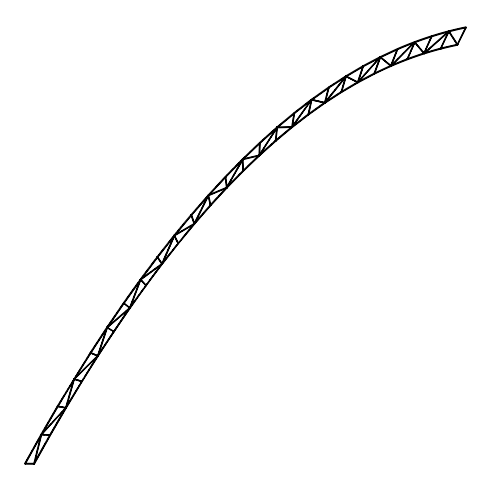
<?xml version="1.0" encoding="UTF-8"?>
<svg xmlns="http://www.w3.org/2000/svg" width="491" height="491" viewBox="0 0 491 491"><rect width="100%" height="100%" fill="white"/><g stroke="black" fill="none" stroke-linecap="round" stroke-linejoin="round"><path stroke-width="0.74" d="M292.409 127.034L292.329 127.623L275.96 141.273L259.647 155.893L259.69 155.34L259.002 154.898L258.996 155.42L259.021 154.88L259.69 155.34L259.671 155.874L243.37 171.494L227.118 188.084L227.088 187.605C247.611 166.118 269.295 145.723 292.409 127.034L291.734 126.58L275.371 140.23L260.144 153.873M260.187 142.844L260.181 143.36L242.984 159.845L242.984 159.323L260.187 142.844L259.512 142.384L242.315 158.869L225.13 176.41M258.818 155.414L259.303 143.636M259.438 151.296L259.5 149.823M260.359 142.844L259.849 155.359L259.377 155.794L259.892 143.28L260.359 142.844L259.53 142.365L276.752 126.936L277.44 127.378L277.366 127.961L294.594 113.587L311.81 100.293L329.013 88.061L329.166 87.416L346.388 76.228L346.204 76.891L328.995 88.073L329.179 87.41L328.491 86.962L311.269 99.207L294.023 112.531L276.771 126.917L276.691 127.507L278.415 126.07M276.04 140.684L275.96 141.273L276.022 140.702L275.353 140.248L275.31 140.8L273.622 142.316M276.709 127.488L276.752 126.936M449.136 31.246L424.427 53.304L424.39 53.771L449.099 31.706L448.578 30.865L448.541 31.326M275.709 141.144L277.114 127.832L277.581 127.427L276.181 140.739L275.709 141.144L275.15 140.764L276.556 127.451L277.022 127.046M276.556 131.484L276.709 130.005M107.461 327.417L107.406 327.896L130.109 308.36L130.158 307.882L129.599 307.501L106.903 327.037L107.461 327.417L130.158 307.882M275.291 140.813L275.371 140.23M291.654 127.163L291.734 126.58L292.476 126.979L292.139 127.605L277.176 127.942L277.513 127.316L292.476 126.979M294.005 112.543L294.692 112.985L294.594 113.587L294.692 112.985L311.926 99.679L329.166 87.416M293.667 113.802L291.519 127.095L291.985 126.721M292.697 122.29L292.937 120.817M293.176 119.338L293.415 117.858M291.752 126.561L291.636 127.181L291.918 126.598L278.452 126.905M311.926 99.679L311.81 100.293L311.938 99.661L311.251 99.219M310.711 101.201L307.918 114.409L308.477 114.796L308.937 114.452L312.037 99.777L311.582 100.115L308.477 114.796M308.845 111.868L309.152 110.401M140.23 279.655L140.346 279.127L140.905 279.508L140.788 280.036L162.251 264.342L162.368 263.814L161.803 263.434L142.795 277.335M308.17 113.881L308.017 114.526L308.152 113.894L293.508 125.205M324.766 102.251L311.435 99.256L325.324 102.631L325.116 103.3L308.692 114.98L292.311 127.635L292.421 127.022L308.821 114.354L308.704 114.968L308.839 114.342L325.269 102.662L341.748 91.952L341.564 92.615L325.103 103.313L325.288 102.65L324.594 102.202M40.287 436.695L33.609 463.67L34.167 464.05L34.622 463.743L41.839 434.578L41.391 434.891L34.167 464.05M35.505 457.526L36.046 455.341M36.948 451.695L37.488 449.504M38.39 445.859L39.476 441.489M324.355 102.717L328.062 88.202M324.987 101.686L325.729 98.783M326.656 95.15L327.215 92.977M341.767 91.946L341.079 91.498L340.895 92.161L341.092 91.486L357.589 81.776L358.295 82.23L374.805 73.497L374.559 74.196L358.031 82.924L341.552 92.627L341.767 91.946L358.258 82.23L345.719 75.767L328.51 86.95M345.719 75.767L345.535 76.43L345.732 75.761L362.923 65.634L363.598 66.095L363.383 66.776L346.192 76.897L346.407 76.215L363.598 66.095M72.742 382.023L65.395 407.794L65.954 408.174L66.395 407.892L74.583 379.175L74.141 379.457L65.954 408.174M65.837 407.512L66.469 405.302M66.886 403.829L67.519 401.62M68.359 398.674L69.409 394.991M69.826 393.518L70.459 391.315M71.293 388.369L72.343 384.686M340.822 92.001L345.253 76.989M341.263 91.731L341.896 89.583M342.319 88.153L343.369 84.581M343.792 83.151L344.424 81.009M173.949 235.631L174.127 235.066L194.141 223.307L194.7 223.687L194.522 224.252L174.508 236.018L174.686 235.447L194.7 223.687M362.714 66.322L362.923 65.634M358.258 82.23L358.043 82.911L358.277 82.224L357.896 82.838L346.045 76.823L346.443 76.215M97.875 356.227L107.222 327.773L107.652 327.534L98.304 355.987L97.875 356.227L97.316 355.846L105.958 329.529M104.288 335.691L97.746 355.607L97.316 355.846M357.319 82.273L362.659 66.138L363.088 65.898M357.982 81.334L360.075 75.019M361.002 72.214L362.162 68.703M362.696 66.328L362.941 65.628L380.114 56.563L397.28 48.535L397.949 48.996C419.983 39.464 442.913 32.019 466.45 27.25L466.094 27.993C442.581 32.756 419.676 40.194 397.667 49.714L397.962 48.99L397.293 48.529C419.32 39.004 442.244 31.559 465.781 26.79L466.45 27.25M380.255 56.649L379.838 57.251L380.126 56.557L380.813 57.03L380.525 57.723L380.783 57.017L363.61 66.089L363.371 66.788L380.543 57.717L397.679 49.708L397.949 48.996L380.795 57.011L380.396 57.631L390.977 66.365L391.395 65.769C412.796 56.459 435.106 49.26 457.986 44.613L449.339 31.191L448.897 31.762L457.532 45.233L457.974 44.663L457.637 45.356C428.79 51.168 400.902 61.179 374.547 74.202L374.817 73.49L391.376 65.751L391.106 66.463L390.419 65.984M379.868 57.263L380.114 56.563M379.316 58.49L373.854 73.533L374.418 73.914L374.836 73.705L380.813 57.226L380.396 57.435L374.418 73.914M374.277 73.325L379.218 59.712M139.008 282.325L129.366 307.839L129.925 308.219L130.342 308.023L141.052 279.68L140.641 279.87L129.925 308.219M139.542 280.907L140.494 279.293M130.047 306.936L132.723 299.848M133.527 297.724L135.135 293.471M136.473 289.929L137.818 286.382M390.419 65.776L396.722 49.72M390.83 65.598L392.199 62.105M392.745 60.712L394.113 57.22M394.666 55.821L396.857 50.242M208.767 195.314L208.528 195.915L226.928 188.102L227.167 187.507L208.767 195.314L208.209 194.933M391.094 66.469L391.388 65.745L380.813 57.03M407.99 58.981L407.677 59.712L407.984 58.988L407.309 58.527L407.014 59.251L407.321 58.527L423.948 52.752M415.11 42.042L414.68 42.625L424.187 53.832L424.623 53.243L424.292 53.942L424.617 53.212L415.11 42.042L414.803 42.735L415.11 42.005L414.422 41.557M407.579 59.386L415.091 42.263L407.579 59.386L407.021 59.006L413.839 42.735M409.789 53.194L407.021 59.006M410.384 51.782L411.568 48.953M412.458 46.829L413.048 45.418M161.852 263.072L172.642 238.184M163.442 260.169L166.737 252.564M167.339 251.183L168.235 249.109M168.836 247.728L169.733 245.653M170.334 244.273L171.236 242.198M171.832 240.811L172.734 238.736M162.116 264.14L174.79 235.662L162.503 264.011L161.551 263.759M423.653 53.218L430.957 36.757M424.04 53.096L430.73 38.01M441.286 48.419L440.949 49.161L441.299 48.419L440.617 47.965L426.133 52.126M449.345 31.148L449.007 31.884L449.351 31.142L448.67 30.688M440.317 48.419L447.731 32.523M440.691 48.321L446.166 36.573M242.223 159.477L242.517 158.857L259.199 154.886L259.757 155.266L259.469 155.886L242.781 159.857L243.076 159.237L259.757 155.266M457.342 43.938L465.149 27.907M459.005 41.195L465.186 28.503M193.871 223.62L207.908 195.265L208.822 195.584L194.792 223.939L194.436 224L208.466 195.645M194.896 222.208L200.58 210.731M201.249 209.381L206.594 198.579M276.617 127.562L276.955 126.936L277.513 127.316M24.624 463.78L24.967 463.154L25.526 463.535L34.566 463.584L34.223 464.21L25.182 464.161L24.624 463.78L33.664 463.829L34.223 464.21M25.182 464.161L25.526 463.535M106.67 327.159L107.639 327.767C78.272 371.883 51.132 417.46 25.6 463.891L24.55 463.418L40.808 434.302L57.152 406.112L57.515 406.161L57.165 406.094L90.08 352.538L106.67 327.159L106.97 327.313M26.035 461.454L28.257 457.483M28.994 456.157L29.736 454.832M30.473 453.512L32.688 449.541M33.431 448.215L37.126 441.599M37.862 440.28L38.973 438.291M25.219 463.878C60.16 400.337 98.077 338.342 140.782 279.698L141.027 279.925L124.278 303.389L123.345 302.726L106.682 327.141L106.958 327.331L108.664 324.827M35.064 460.828L49.462 435.044M35.812 460.184L36.555 458.858M37.291 457.538L39.507 453.567M40.244 452.248L40.986 450.928M41.723 449.603L43.938 445.638M44.675 444.318L45.411 442.992M47.627 439.028L48.37 437.702M33.591 463.467L34.26 463.927L50.137 435.499L50.518 435.517L66.414 408.095L65.389 407.573L66.168 406.284M243.082 159.557L226.891 187.795L243.082 159.557L242.21 159.158L226.333 187.415L226.646 187.433M227.382 186.12L231.445 178.89M232.182 177.576L234.397 173.63M235.14 172.316L235.876 171.003M236.613 169.69L238.835 165.743M239.571 164.43L240.308 163.116M42.699 431.718L43.46 430.404M44.221 429.097L44.982 427.784M46.117 425.82L46.878 424.506M47.639 423.199L48.4 421.886M49.536 419.922L50.297 418.608M51.058 417.301L51.819 415.987M52.58 414.68L53.715 412.71M54.476 411.403L55.238 410.089M55.999 408.782L57.134 406.812M65.377 407.591L49.474 435.026L50.137 435.499M49.837 435.075L51.727 431.81M52.488 430.503L54.759 426.581M55.514 425.274L58.165 420.701M58.926 419.394L59.681 418.093M60.442 416.785L61.197 415.478M62.332 413.514L63.093 412.213M162.981 261.74L161.6 263.501L162.472 264.25C133.693 301.934 107.21 341.319 82.335 381.673L82.003 381.575L66.064 408.033L50.143 435.486L50.505 435.535L34.64 463.946L34.26 463.927M57.208 406.487L57.576 405.861M311.994 99.636L311.625 100.256L324.95 103.251L325.324 102.631M57.895 405.529L58.681 404.228M59.46 402.933L60.632 400.987M61.412 399.692L64.542 394.5M65.321 393.205L66.101 391.91M67.273 389.964L68.059 388.663M69.231 386.718L70.403 384.772M71.183 383.477L73.92 378.935L73.576 378.856L74.583 379.414L74.245 379.316M66.942 404.995L95.714 358.178M68.452 403.136L70.397 399.913M71.177 398.618L71.95 397.329M73.116 395.396L73.896 394.101M74.675 392.812L77.787 387.651M78.56 386.362L79.339 385.073M80.506 383.133L81.285 381.845M73.613 379.242L73.994 378.622L81.745 380.887M75.117 377.027L80.745 368.047M81.954 366.126L83.163 364.199M83.967 362.917L84.771 361.634M86.379 359.068L87.588 357.141M88.392 355.858L90 353.293M96.512 356.902L97.316 355.631L97.635 355.748M82.457 379.942L83.261 378.671M84.458 376.757L85.655 374.848M86.453 373.577L88.049 371.03M88.853 369.754L89.65 368.483M90.847 366.568L92.044 364.66M92.842 363.389L94.039 361.474M128.538 308.845L129.379 307.605L130.054 308.066L97.997 356.067L82.009 381.556L82.335 381.673L66.402 408.113L66.064 408.033M259.328 154.512L275.445 129.102M261.2 152.075L267.245 142.543M268.049 141.273L273.696 132.386M277.219 127.58L259.481 155.524L277.476 127.685L276.918 127.304M90.099 352.943L90.491 352.329M90.804 352.041L92.461 349.5M93.29 348.236L97.433 341.896M98.679 339.993L99.925 338.09M101.164 336.188L102.822 333.653M104.067 331.75L105.725 329.216M97.985 356.085L98.304 356.202L97.322 355.613L127.691 310.085M100.084 351.998L103.368 346.971M104.601 345.093L106.24 342.577M107.063 341.325L111.162 335.046M111.985 333.788L112.807 332.536M345.48 76.443L345.885 75.835M109.518 323.575L111.653 320.445M112.936 318.567L115.072 315.437M116.355 313.559L118.067 311.055M119.773 308.551L121.056 306.672M121.909 305.42L123.615 302.916L123.345 302.726C144.593 272.395 166.995 242.867 190.895 214.579L191.717 215.389L174.728 235.944L173.888 235.152L174.053 235.49M114.882 329.443L116.993 326.349M117.834 325.116L119.945 322.022M120.792 320.783L122.056 318.929M122.897 317.695L125.432 313.982M129.366 308.041L123.879 303.604L124.309 302.941L123.75 302.56M291.648 126.813L311.147 99.47L311.705 99.851L292.415 127.384L291.85 127.003M293.624 124.518L297.172 119.546M298.055 118.306L302.045 112.709M302.935 111.469L305.592 107.738M307.366 105.252L309.134 102.766M292.206 127.194L311.705 99.851M124.487 301.701L123.603 302.935L123.358 302.708M126.69 298.614L129.336 294.907M130.213 293.673L134.184 288.113M135.504 286.259L138.149 282.558M130.698 305.764L160.244 265.318M133.546 302.339L135.719 299.295M137.455 296.865L139.192 294.428M140.935 291.998L143.102 288.954M144.839 286.517L145.71 285.302M130.054 308.066L130.324 308.256L130.066 308.047L146.14 285.529L162.257 263.98L178.411 243.413L178.589 243.726L162.453 264.268L162.275 263.955M140.07 279.686L140.5 279.097M145.987 285.903L146.416 285.314L141.064 279.477L140.635 280.066L145.987 285.903L141.046 280.748M414.116 42.244L414.551 41.661M140.794 279.674L157.629 257.167L174.563 235.612L174.741 235.925L157.826 257.462L141.009 279.95L140.107 279.238L140.352 279.471L143.065 275.838M145.342 272.8L147.619 269.755M151.713 264.281L154.898 260.027M146.14 284.725L147.036 283.528M149.276 280.539L152.854 275.752M154.192 273.96L157.329 269.774M156.899 257.174L157.341 256.597M158.096 255.811L163.264 249.225M168.904 242.051L174.072 235.465L173.888 235.152M163.908 260.568L193.92 223.374L194.614 223.81L194.724 224.209L178.571 243.745L177.736 242.953M165.473 259.119L168.695 255.007M169.622 253.835L170.543 252.662M172.844 249.723L177.46 243.855M345.609 76.001L324.508 102.429L325.208 103.079L346.315 76.657L345.609 76.001L345.756 76.277M326.527 100.348L333.561 91.541M334.5 90.369L335.439 89.19M336.844 87.429L343.412 79.211M325.067 102.809L346.173 76.381M173.808 235.631L174.262 235.072L175.226 237.018M174.821 235.453L174.373 236.011L178.221 243.812L178.669 243.254L174.821 235.453L174.127 235.066M175.508 233.728L176.484 232.55M177.938 230.788L178.908 229.616M180.363 227.855L181.339 226.682M182.793 224.915L183.763 223.743M174.575 235.588L191.57 215.033L208.644 195.455L208.755 195.854L191.699 215.414L190.895 214.579M182.658 237.534L189.317 229.481M190.263 228.333L191.693 226.603M178.423 243.389L194.596 223.828L194.743 224.184L210.927 205.631L210.817 205.232L210.142 204.778L194.921 222.227M191.257 214.524L190.796 215.064L191.355 215.445L194.381 224.24L194.841 223.7L191.815 214.905L191.355 215.445M196.044 209.203L197.051 208.049M199.058 205.754L200.561 204.023M202.065 202.298L204.072 199.997M205.078 198.849L207.583 195.97M202.887 213.616L203.869 212.493M194.614 223.81L210.817 205.232L227.069 187.623L227.143 188.065L210.909 205.649L210.835 205.213M358.498 80.862L380.009 56.778L380.568 57.159L358.135 82.709L357.497 81.979M360.075 79.524L362.076 77.283M363.579 75.608L366.077 72.803M367.078 71.686L378.088 59.362M358.056 82.359L380.568 57.159M210.584 205.655L208.411 195.872L208.878 195.357L211.044 205.134L210.584 205.655L210.019 205.275L210.486 204.753M43.582 431.386L65.585 407.469L66.144 407.849L41.649 434.916L41.023 434.167M44.669 430.638L45.694 429.527M48.762 426.188L51.322 423.408M52.856 421.738L56.95 417.289M60.534 413.397L62.578 411.17M64.112 409.5L65.137 408.389M41.582 434.547L66.144 407.849M207.994 194.976L225.111 176.429L225.835 177.349L243.002 159.827L242.315 158.869L242.309 159.385L244.997 156.813M208.067 195.418L210.142 193.172M215.328 187.55L219.477 183.051M222.589 179.681L224.148 177.994M208.663 195.436L225.78 176.889L225.854 177.325L208.736 195.872L207.975 195.001L190.913 214.555L191.03 214.954M210.234 205.195L210.16 204.753L226.394 187.163L226.468 187.605M214.291 200.801L216.832 198.051M218.354 196.4L222.92 191.453M226.719 187.175L226.253 187.672L225.056 177.65M226.241 175.796L227.308 174.698M231.065 170.868L233.213 168.677M235.895 165.94L239.111 162.65M240.185 161.557L242.327 159.366L242.296 158.888L242.965 159.342L225.799 176.864M228.511 185.003L242.683 170.537L243.389 171.476L242.683 170.537M229.598 184.413L232.746 181.197M238.516 175.305L240.093 173.697M390.615 65.481L413.244 42.827M397.102 59.417L398.176 58.343M402.491 54.028L404.105 52.408M407.88 48.634L409.494 47.013M414.343 42.158L414.324 41.747L414.883 42.128L391.192 66.273L390.633 65.892M391.192 66.273L414.883 42.128M242.603 158.931L242.131 159.397L242.517 171.052L242.99 170.586M76.498 376.088L97.525 355.515L98.304 355.987M82.433 370.705L88.368 364.905M89.448 363.849L93.756 359.627M74.362 379.107L98.083 355.895L74.368 379.525L73.797 378.727L73.81 379.144M249.299 152.689L250.907 151.142M253.595 148.57L256.284 145.993M243.241 169.996L259.002 154.898M247.587 166.351L251.392 162.705M254.651 159.581L256.277 158.022M262.826 139.935L265.6 137.443M266.711 136.449L270.044 133.46M271.155 132.466L274.487 129.483M264.048 150.89L265.171 149.884M270.24 145.342L272.493 143.323M446.896 32.369L423.862 52.924L424.427 53.304M426.071 51.383L427.201 50.383M428.324 49.376L431.129 46.872M432.817 45.368L434.498 43.865M442.366 36.843L446.859 32.829M275.15 140.764L275.617 140.358M125.573 311.398L126.709 310.422M279.563 125.107L284.16 121.277M277.44 127.378L294.674 113.004M277.041 139.352L290.488 128.139M296.282 111.31L299.252 109.014M305.193 104.423L308.164 102.128M296.325 123.56L298.08 122.204M302.763 118.583L303.935 117.68M305.107 116.772L306.28 115.87M147.588 274.273L150.651 272.032M153.106 270.24L157.396 267.098M140.905 279.508L162.368 263.814M312.963 98.538L314.197 97.66M318.499 94.603L320.347 93.29M309.385 113.016L323.379 103.067M315.928 108.904L317.143 108.038M319.58 106.308L322.01 104.577M329.602 86.784L330.873 85.956M332.788 84.716L334.702 83.476M341.073 79.333L342.988 78.087M326.515 100.956L341.079 91.498M333.297 97.095L334.561 96.273M337.096 94.628L338.36 93.806M74.024 378.794L73.582 379.077L74.141 379.457M345.461 76.277L345.903 76.001M353.416 84.79L354.735 84.01M178.466 232.98L179.755 232.218M181.05 231.464L182.983 230.322M189.44 226.529L191.38 225.394M358.927 81.07L374.13 73.042L374.817 73.49M379.838 57.054L380.255 56.846M374.836 72.711L390.701 65.291L407.309 58.527M209.571 194.356L226.609 187.126L226.369 187.722L226.928 188.102M414.134 42.03L414.533 41.882M174.231 235.281L173.839 235.416L174.403 235.797M431.264 36.07L431.644 35.947M448.375 31.142L448.749 31.05M441.348 47.799L456.593 44.325M465.474 27.238L465.836 27.165M278.863 127.513L283.35 127.408M25.722 463.16L34.008 463.203M41.483 434.762L41.864 434.781L40.821 434.29M24.55 463.418L24.931 463.436M41.956 434.099L49.886 434.781M42.318 434.787L44.485 434.971M48.087 435.278L49.53 435.4M57.828 406.566L58.19 406.616L57.165 406.094M58.325 405.996L65.8 407.34M58.705 406.757L60.197 407.021M61.694 407.291L63.192 407.561M311.803 100.041L323.649 102.705M75.731 379.862L81.365 381.507M90.08 352.538L91.062 353.127L90.755 352.998M73.589 378.837L73.908 378.954M91.154 352.606L97.727 355.416L97.335 356.03L90.755 353.225M347.198 76.504L357.736 81.85M346.143 76.78L357.338 82.457M114.004 331.585L114.299 331.738L113.341 331.106M107.885 328.301L113.329 331.548M390.701 65.291L391.388 65.745M362.941 65.628L363.61 66.089M324.649 102.699L325.208 103.079M242.517 158.857L243.076 159.237M242.21 159.158L242.769 159.538M140.082 279.489L140.641 279.87M145.465 285.075L146.379 285.762L146.152 285.51M129.397 307.587L130.066 308.047M106.682 327.141L107.627 327.785L124.291 303.37L124.02 303.18M106.657 327.393L107.222 327.773M81.34 381.102L82.003 381.575M40.833 434.504L41.391 434.891M124.309 302.941L130.342 307.82L129.925 308.422L123.892 303.536M381.433 57.619L390.836 65.389M380.427 57.735L389.829 65.499M140.991 279.631L145.858 284.933M415.024 42.22L419.308 47.265M420.259 48.382L421.683 50.064M422.634 51.187L424.064 52.862M414.594 42.809L423.629 53.451M157.175 256.983L156.96 256.713L157.844 257.444L156.96 256.713L157.157 257.008M157.764 257.216L161.545 262.789M157.323 257.793L161.527 263.98M451.247 34.658L448.78 30.81L448.338 31.381L456.974 44.853M452.481 36.586L456.593 42.999M175.864 238.319L177.785 242.223M174.133 236.281L177.656 243.432M191.723 215.88L193.35 220.612M191.03 215.739L193.822 223.859M210.142 204.778L210.252 205.177M191.588 215.015L191.699 215.414M380.009 56.778L380.089 57.122M208.006 196.191L210.019 205.275M226.412 187.145L226.449 187.623M97.525 355.515L97.531 355.938M260.205 142.826L260.162 143.378L277.384 127.948L277.421 127.39L260.205 142.826M294.348 113.446L292.077 127.476L292.544 127.101L294.809 113.071L294.348 113.446M328.81 87.852L324.913 103.098L325.361 102.791L329.258 87.551L328.81 87.852M346.02 76.657L341.38 92.382L341.822 92.112L346.462 76.381L346.02 76.657M363.217 66.518L357.884 82.654L358.313 82.414L363.647 66.279L363.217 66.518M374.13 73.042L373.89 73.736L374.142 73.03M397.557 49.401L390.983 66.156L391.388 65.978L397.962 49.223L397.557 49.401M432.227 36.064L431.914 36.794L432.24 36.064L431.564 35.604L432.227 36.064M431.822 36.451L424.212 53.599L432.203 36.328L431.822 36.451M448.934 31.522L440.875 48.799L449.308 31.43L448.934 31.522M466.039 27.619L457.575 44.988L466.395 27.545L466.039 27.619M41.79 434.418L41.44 435.044L50.094 435.781L50.45 435.161L41.79 434.418M58.134 406.241L57.766 406.867L65.99 408.346L66.359 407.72L58.134 406.241M74.552 379.009L74.172 379.623L81.929 381.888L82.31 381.268L74.552 379.009M91.056 352.71L90.663 353.324L97.893 356.417L98.286 355.797L91.056 352.71M107.639 327.35L107.234 327.957L113.894 331.928L114.299 331.321L107.639 327.35M157.899 256.977L157.464 257.554L162.085 264.361L162.527 263.79L157.899 256.977M225.995 176.821L225.529 177.312L226.811 188.053L227.284 187.556L225.995 176.821M243.162 159.311L242.695 159.778L243.082 171.433L243.548 170.966L243.162 159.311"/></g></svg>
